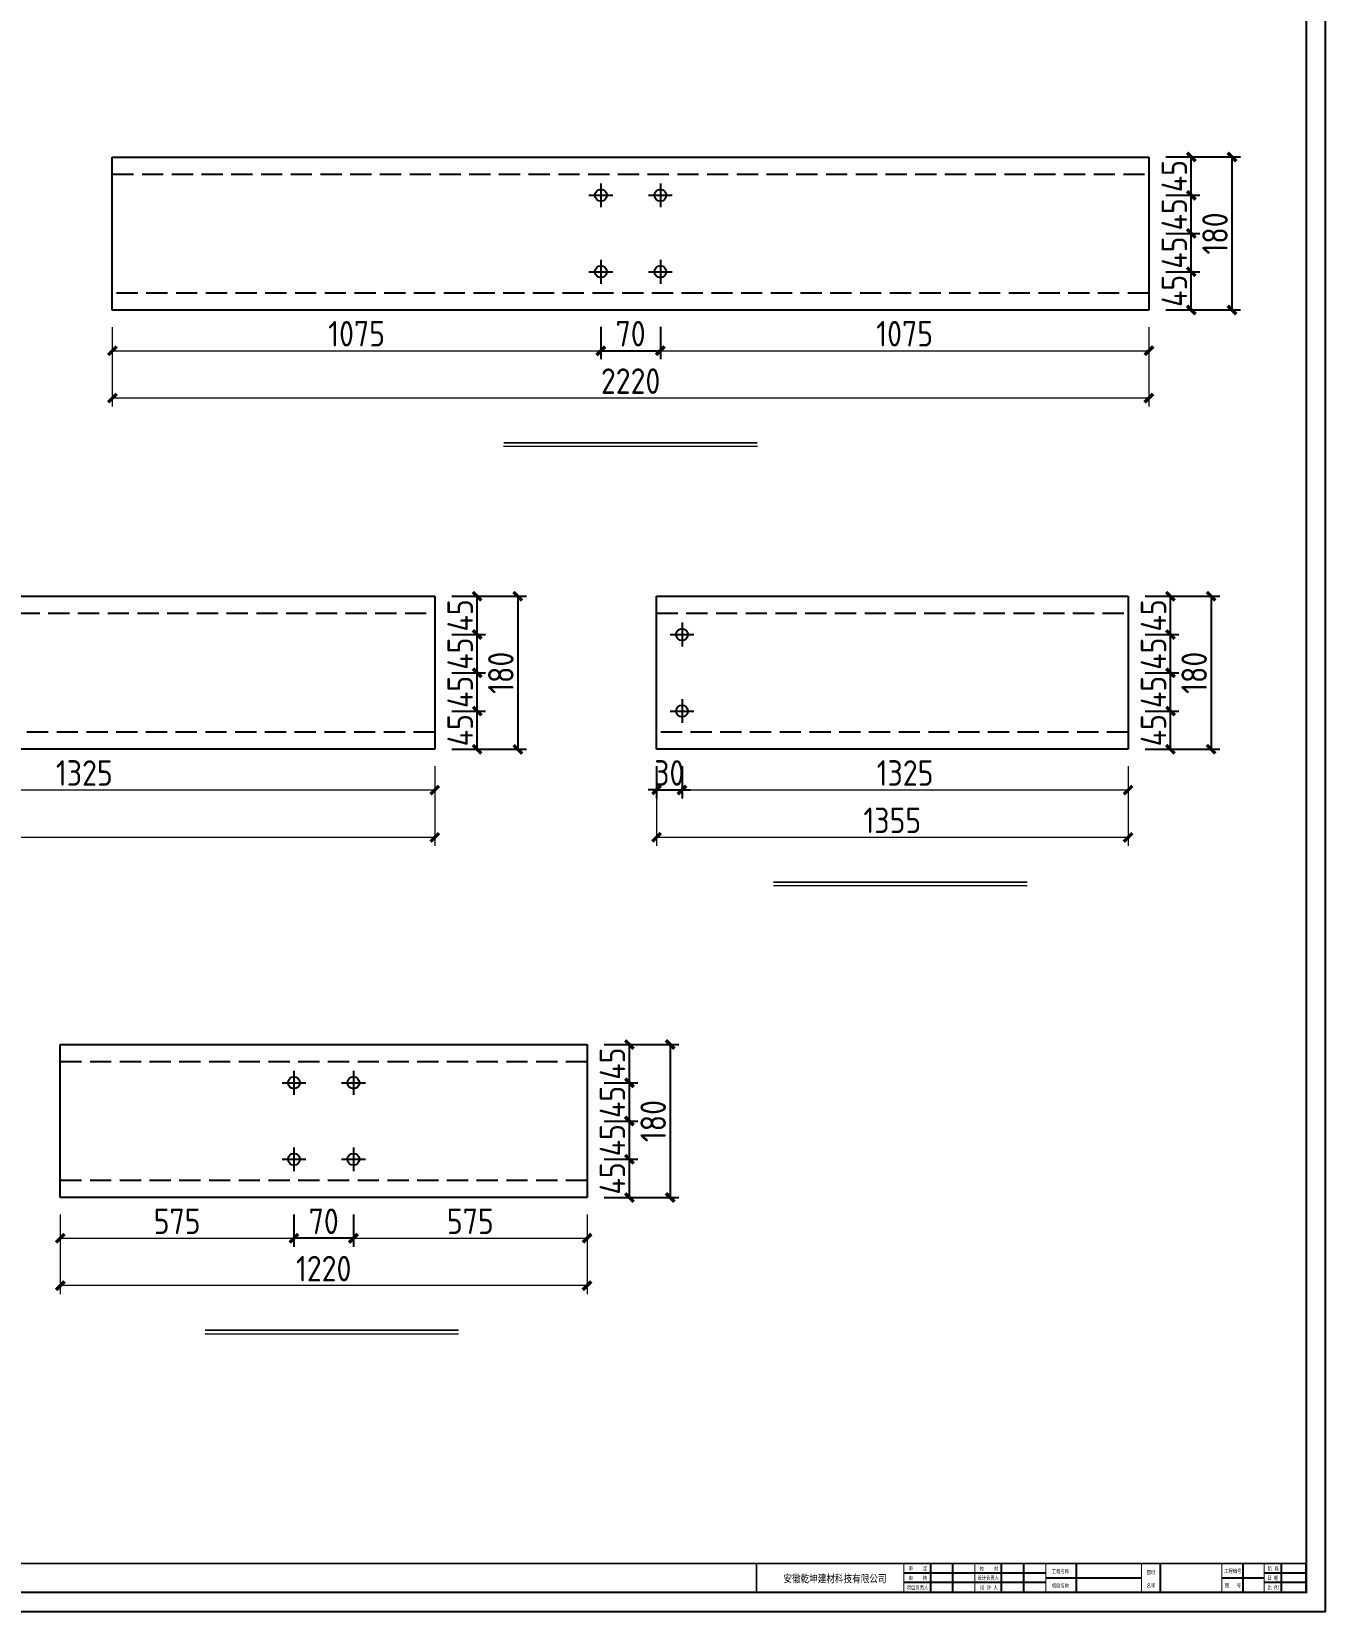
# Model space of a CAD drawing. Extents: x -196983 to 471790, y -783661 to 190401.
# Drawn here: x 328848 to 344076, y -144544 to -125960 of the extents above; entities that cross this region are included whole.
import ezdxf

# ---------------------------------------------------------------- set-up
doc = ezdxf.new("R2010")
doc.units = 0
doc.header["$LTSCALE"] = 1000
doc.header["$MEASUREMENT"] = 0
doc.linetypes.add('DASH', pattern=[0.35, 0.25, -0.1])
doc.layers.add('_TCH_MASK', color=7, linetype='Continuous')
doc.layers.add('PUB_TITLE', color=4, linetype='Continuous')
doc.styles.get("Standard").update_dxf_attribs({"font": 'gbenor.shx', "bigfont": 'gbcbig.shx'})
doc.styles.add('图框', font='')
doc.styles.get('图框').set_extended_font_data('SimSun')
doc.dimstyles.get("Standard").update_dxf_attribs({"dimscale": 100, "dimtxt": 3.5, "dimasz": 1, "dimexe": 2.5, "dimexo": 3, "dimgap": 1.5, "dimtad": 1, "dimdec": 0, "dimzin": 0, "dimdsep": 46, "dimtxsty": 'Standard', "dimblk": 'ARCHTICK', "dimcen": 0.09, "dimadec": 0, "dimazin": 0, "dimtfac": 1, "dimtdec": 0, "dimtix": 1, "dimtmove": 2, "dimatfit": 3, "dimfxl": 1, "dimtolj": 1, "dimtzin": 0, "dimarcsym": 0})

# ---------------------------------------------------------------- blocks, each defined once
blk = doc.blocks.new('_ArchTick')
at = {"color": 0, "linetype": 'ByBlock', "const_width": 0.4}
blk.add_lwpolyline([(-0.5, -0.5), (0.5, 0.5)], dxfattribs=at)
blk = doc.blocks.new('*D1339')
at = {"layer": '_TCH_MASK', "color": 0, "lineweight": -2}
for p, q in [((335548, -129435), (335548, -129814)), ((336248, -129435), (336248, -129814)), ((335548, -129714), (336248, -129714))]:
    blk.add_line(p, q, dxfattribs=at)
at = {"layer": 'Defpoints', "color": 0}
for p in [(335548, -129235), (336248, -129235), (336248, -129714)]:
    blk.add_point(p, dxfattribs=at)
at = {"layer": '_TCH_MASK', "color": 0, "lineweight": -2, "xscale": 100, "yscale": 100, "zscale": 100, "rotation": 180}
blk.add_blockref('_ArchTick', (335548, -129714), dxfattribs=at)
at = {"layer": '_TCH_MASK', "color": 0, "lineweight": -2, "xscale": 100, "yscale": 100, "zscale": 100}
blk.add_blockref('_ArchTick', (336248, -129714), dxfattribs=at)
at = {"layer": '_TCH_MASK', "color": 0, "lineweight": 15, "insert": (335898, -129514), "char_height": 300, "attachment_point": 5}
blk.add_mtext('\\A1;70', dxfattribs=at)
blk = doc.blocks.new('*D1340')
at = {"layer": '_TCH_MASK', "color": 0, "lineweight": -2}
for p, q in [((342198, -128785), (342597, -128785)), ((342497, -129235), (342497, -128785)), ((342198, -129235), (342597, -129235))]:
    blk.add_line(p, q, dxfattribs=at)
at = {"layer": 'Defpoints', "color": 0}
for p in [(341998, -128785), (342497, -128785), (341998, -129235)]:
    blk.add_point(p, dxfattribs=at)
at = {"layer": '_TCH_MASK', "color": 0, "lineweight": -2, "xscale": 100, "yscale": 100, "zscale": 100}
for p, rotation in [((342497, -128785), 90), ((342497, -129235), 270)]:
    blk.add_blockref('_ArchTick', p, dxfattribs=dict(at, rotation=rotation))
at = {"layer": '_TCH_MASK', "color": 0, "lineweight": 15, "insert": (342297, -129010), "char_height": 300, "attachment_point": 5, "rotation": 90}
blk.add_mtext('\\A1;45', dxfattribs=at)
blk = doc.blocks.new('*D1450')
at = {"layer": '_TCH_MASK', "color": 0, "lineweight": -2}
for p, q in [((342198, -128335), (342597, -128335)), ((342497, -128785), (342497, -128335)), ((342198, -128785), (342597, -128785))]:
    blk.add_line(p, q, dxfattribs=at)
at = {"layer": 'Defpoints', "color": 0}
for p in [(341998, -128335), (342497, -128335), (341998, -128785)]:
    blk.add_point(p, dxfattribs=at)
at = {"layer": '_TCH_MASK', "color": 0, "lineweight": -2, "xscale": 100, "yscale": 100, "zscale": 100}
for p, rotation in [((342497, -128335), 90), ((342497, -128785), 270)]:
    blk.add_blockref('_ArchTick', p, dxfattribs=dict(at, rotation=rotation))
at = {"layer": '_TCH_MASK', "color": 0, "lineweight": 15, "insert": (342297, -128560), "char_height": 300, "attachment_point": 5, "rotation": 90}
blk.add_mtext('\\A1;45', dxfattribs=at)
blk = doc.blocks.new('*D1451')
at = {"layer": '_TCH_MASK', "color": 0, "lineweight": -2}
for p, q in [((342198, -127885), (342597, -127885)), ((342497, -128335), (342497, -127885)), ((342198, -128335), (342597, -128335))]:
    blk.add_line(p, q, dxfattribs=at)
at = {"layer": 'Defpoints', "color": 0}
for p in [(341998, -127885), (342497, -127885), (341998, -128335)]:
    blk.add_point(p, dxfattribs=at)
at = {"layer": '_TCH_MASK', "color": 0, "lineweight": -2, "xscale": 100, "yscale": 100, "zscale": 100}
for p, rotation in [((342497, -127885), 90), ((342497, -128335), 270)]:
    blk.add_blockref('_ArchTick', p, dxfattribs=dict(at, rotation=rotation))
at = {"layer": '_TCH_MASK', "color": 0, "lineweight": 15, "insert": (342297, -128110), "char_height": 300, "attachment_point": 5, "rotation": 90}
blk.add_mtext('\\A1;45', dxfattribs=at)
blk = doc.blocks.new('*D1452')
at = {"layer": '_TCH_MASK', "color": 0, "lineweight": -2}
for p, q in [((342198, -127435), (342597, -127435)), ((342497, -127885), (342497, -127435)), ((342198, -127885), (342597, -127885))]:
    blk.add_line(p, q, dxfattribs=at)
at = {"layer": 'Defpoints', "color": 0}
for p in [(341998, -127435), (342497, -127435), (341998, -127885)]:
    blk.add_point(p, dxfattribs=at)
at = {"layer": '_TCH_MASK', "color": 0, "lineweight": -2, "xscale": 100, "yscale": 100, "zscale": 100}
for p, rotation in [((342497, -127435), 90), ((342497, -127885), 270)]:
    blk.add_blockref('_ArchTick', p, dxfattribs=dict(at, rotation=rotation))
at = {"layer": '_TCH_MASK', "color": 0, "lineweight": 15, "insert": (342297, -127660), "char_height": 300, "attachment_point": 5, "rotation": 90}
blk.add_mtext('\\A1;45', dxfattribs=at)
blk = doc.blocks.new('*D1453')
at = {"layer": '_TCH_MASK', "color": 0, "lineweight": -2}
for p, q in [((342198, -127435), (343076, -127435)), ((342976, -127435), (342976, -129235)), ((342198, -129235), (343076, -129235))]:
    blk.add_line(p, q, dxfattribs=at)
at = {"layer": 'Defpoints', "color": 0}
for p in [(341998, -127435), (341998, -129235), (342976, -129235)]:
    blk.add_point(p, dxfattribs=at)
at = {"layer": '_TCH_MASK', "color": 0, "lineweight": -2, "xscale": 100, "yscale": 100, "zscale": 100}
for p, rotation in [((342976, -127435), 90), ((342976, -129235), 270)]:
    blk.add_blockref('_ArchTick', p, dxfattribs=dict(at, rotation=rotation))
at = {"layer": '_TCH_MASK', "color": 0, "lineweight": 15, "insert": (342776, -128335), "char_height": 300, "attachment_point": 5, "rotation": 90}
blk.add_mtext('\\A1;180', dxfattribs=at)
blk = doc.blocks.new('*D1342')
at = {"layer": '_TCH_MASK', "color": 0, "lineweight": -2}
for p, q in [((333794, -133953), (334192, -133953)), ((334092, -134403), (334092, -133953)), ((333794, -134403), (334192, -134403))]:
    blk.add_line(p, q, dxfattribs=at)
at = {"layer": 'Defpoints', "color": 0}
for p in [(333594, -133953), (334092, -133953), (333594, -134403)]:
    blk.add_point(p, dxfattribs=at)
at = {"layer": '_TCH_MASK', "color": 0, "lineweight": -2, "xscale": 100, "yscale": 100, "zscale": 100}
for p, rotation in [((334092, -133953), 90), ((334092, -134403), 270)]:
    blk.add_blockref('_ArchTick', p, dxfattribs=dict(at, rotation=rotation))
at = {"layer": '_TCH_MASK', "color": 0, "lineweight": 15, "insert": (333892, -134178), "char_height": 300, "attachment_point": 5, "rotation": 90}
blk.add_mtext('\\A1;45', dxfattribs=at)
blk = doc.blocks.new('*D1454')
at = {"layer": '_TCH_MASK', "color": 0, "lineweight": -2}
for p, q in [((333794, -133503), (334192, -133503)), ((334092, -133953), (334092, -133503)), ((333794, -133953), (334192, -133953))]:
    blk.add_line(p, q, dxfattribs=at)
at = {"layer": 'Defpoints', "color": 0}
for p in [(333594, -133503), (334092, -133503), (333594, -133953)]:
    blk.add_point(p, dxfattribs=at)
at = {"layer": '_TCH_MASK', "color": 0, "lineweight": -2, "xscale": 100, "yscale": 100, "zscale": 100}
for p, rotation in [((334092, -133503), 90), ((334092, -133953), 270)]:
    blk.add_blockref('_ArchTick', p, dxfattribs=dict(at, rotation=rotation))
at = {"layer": '_TCH_MASK', "color": 0, "lineweight": 15, "insert": (333892, -133728), "char_height": 300, "attachment_point": 5, "rotation": 90}
blk.add_mtext('\\A1;45', dxfattribs=at)
blk = doc.blocks.new('*D1455')
at = {"layer": '_TCH_MASK', "color": 0, "lineweight": -2}
for p, q in [((333794, -133053), (334192, -133053)), ((334092, -133503), (334092, -133053)), ((333794, -133503), (334192, -133503))]:
    blk.add_line(p, q, dxfattribs=at)
at = {"layer": 'Defpoints', "color": 0}
for p in [(333594, -133053), (334092, -133053), (333594, -133503)]:
    blk.add_point(p, dxfattribs=at)
at = {"layer": '_TCH_MASK', "color": 0, "lineweight": -2, "xscale": 100, "yscale": 100, "zscale": 100}
for p, rotation in [((334092, -133053), 90), ((334092, -133503), 270)]:
    blk.add_blockref('_ArchTick', p, dxfattribs=dict(at, rotation=rotation))
at = {"layer": '_TCH_MASK', "color": 0, "lineweight": 15, "insert": (333892, -133278), "char_height": 300, "attachment_point": 5, "rotation": 90}
blk.add_mtext('\\A1;45', dxfattribs=at)
blk = doc.blocks.new('*D1456')
at = {"layer": '_TCH_MASK', "color": 0, "lineweight": -2}
for p, q in [((333794, -132603), (334192, -132603)), ((334092, -133053), (334092, -132603)), ((333794, -133053), (334192, -133053))]:
    blk.add_line(p, q, dxfattribs=at)
at = {"layer": 'Defpoints', "color": 0}
for p in [(333594, -132603), (334092, -132603), (333594, -133053)]:
    blk.add_point(p, dxfattribs=at)
at = {"layer": '_TCH_MASK', "color": 0, "lineweight": -2, "xscale": 100, "yscale": 100, "zscale": 100}
for p, rotation in [((334092, -132603), 90), ((334092, -133053), 270)]:
    blk.add_blockref('_ArchTick', p, dxfattribs=dict(at, rotation=rotation))
at = {"layer": '_TCH_MASK', "color": 0, "lineweight": 15, "insert": (333892, -132828), "char_height": 300, "attachment_point": 5, "rotation": 90}
blk.add_mtext('\\A1;45', dxfattribs=at)
blk = doc.blocks.new('*D1457')
at = {"layer": '_TCH_MASK', "color": 0, "lineweight": -2}
for p, q in [((333794, -132603), (334671, -132603)), ((334571, -132603), (334571, -134403)), ((333794, -134403), (334671, -134403))]:
    blk.add_line(p, q, dxfattribs=at)
at = {"layer": 'Defpoints', "color": 0}
for p in [(333594, -132603), (333594, -134403), (334571, -134403)]:
    blk.add_point(p, dxfattribs=at)
at = {"layer": '_TCH_MASK', "color": 0, "lineweight": -2, "xscale": 100, "yscale": 100, "zscale": 100}
for p, rotation in [((334571, -132603), 90), ((334571, -134403), 270)]:
    blk.add_blockref('_ArchTick', p, dxfattribs=dict(at, rotation=rotation))
at = {"layer": '_TCH_MASK', "color": 0, "lineweight": 15, "insert": (334371, -133503), "char_height": 300, "attachment_point": 5, "rotation": 90}
blk.add_mtext('\\A1;180', dxfattribs=at)
blk = doc.blocks.new('*D1277')
at = {"layer": '_TCH_MASK', "color": 0, "lineweight": -2}
for p, q in [((336203, -134603), (336203, -134981)), ((336503, -134603), (336503, -134981)), ((336203, -134881), (336103, -134881)), ((336203, -134881), (336503, -134881)), ((336503, -134881), (336603, -134881))]:
    blk.add_line(p, q, dxfattribs=at)
at = {"layer": 'Defpoints', "color": 0}
for p in [(336203, -134403), (336503, -134403), (336503, -134881)]:
    blk.add_point(p, dxfattribs=at)
at = {"layer": '_TCH_MASK', "color": 0, "lineweight": -2, "xscale": 100, "yscale": 100, "zscale": 100}
blk.add_blockref('_ArchTick', (336203, -134881), dxfattribs=at)
at = {"layer": '_TCH_MASK', "color": 0, "lineweight": -2, "xscale": 100, "yscale": 100, "zscale": 100, "rotation": 180}
blk.add_blockref('_ArchTick', (336503, -134881), dxfattribs=at)
at = {"layer": '_TCH_MASK', "color": 0, "lineweight": 15, "insert": (336353, -134681), "char_height": 300, "attachment_point": 5}
blk.add_mtext('\\A1;30', dxfattribs=at)
blk = doc.blocks.new('*D1278')
at = {"layer": '_TCH_MASK', "color": 0, "lineweight": -2}
for p, q in [((341953, -133953), (342352, -133953)), ((342252, -134403), (342252, -133953)), ((341953, -134403), (342352, -134403))]:
    blk.add_line(p, q, dxfattribs=at)
at = {"layer": 'Defpoints', "color": 0}
for p in [(341753, -133953), (342252, -133953), (341753, -134403)]:
    blk.add_point(p, dxfattribs=at)
at = {"layer": '_TCH_MASK', "color": 0, "lineweight": -2, "xscale": 100, "yscale": 100, "zscale": 100}
for p, rotation in [((342252, -133953), 90), ((342252, -134403), 270)]:
    blk.add_blockref('_ArchTick', p, dxfattribs=dict(at, rotation=rotation))
at = {"layer": '_TCH_MASK', "color": 0, "lineweight": 15, "insert": (342052, -134178), "char_height": 300, "attachment_point": 5, "rotation": 90}
blk.add_mtext('\\A1;45', dxfattribs=at)
blk = doc.blocks.new('*D1361')
at = {"layer": '_TCH_MASK', "color": 0, "lineweight": -2}
for p, q in [((341953, -133503), (342352, -133503)), ((342252, -133953), (342252, -133503)), ((341953, -133953), (342352, -133953))]:
    blk.add_line(p, q, dxfattribs=at)
at = {"layer": 'Defpoints', "color": 0}
for p in [(341753, -133503), (342252, -133503), (341753, -133953)]:
    blk.add_point(p, dxfattribs=at)
at = {"layer": '_TCH_MASK', "color": 0, "lineweight": -2, "xscale": 100, "yscale": 100, "zscale": 100}
for p, rotation in [((342252, -133503), 90), ((342252, -133953), 270)]:
    blk.add_blockref('_ArchTick', p, dxfattribs=dict(at, rotation=rotation))
at = {"layer": '_TCH_MASK', "color": 0, "lineweight": 15, "insert": (342052, -133728), "char_height": 300, "attachment_point": 5, "rotation": 90}
blk.add_mtext('\\A1;45', dxfattribs=at)
blk = doc.blocks.new('*D1362')
at = {"layer": '_TCH_MASK', "color": 0, "lineweight": -2}
for p, q in [((341953, -133053), (342352, -133053)), ((342252, -133503), (342252, -133053)), ((341953, -133503), (342352, -133503))]:
    blk.add_line(p, q, dxfattribs=at)
at = {"layer": 'Defpoints', "color": 0}
for p in [(341753, -133053), (342252, -133053), (341753, -133503)]:
    blk.add_point(p, dxfattribs=at)
at = {"layer": '_TCH_MASK', "color": 0, "lineweight": -2, "xscale": 100, "yscale": 100, "zscale": 100}
for p, rotation in [((342252, -133053), 90), ((342252, -133503), 270)]:
    blk.add_blockref('_ArchTick', p, dxfattribs=dict(at, rotation=rotation))
at = {"layer": '_TCH_MASK', "color": 0, "lineweight": 15, "insert": (342052, -133278), "char_height": 300, "attachment_point": 5, "rotation": 90}
blk.add_mtext('\\A1;45', dxfattribs=at)
blk = doc.blocks.new('*D1363')
at = {"layer": '_TCH_MASK', "color": 0, "lineweight": -2}
for p, q in [((341953, -132603), (342352, -132603)), ((342252, -133053), (342252, -132603)), ((341953, -133053), (342352, -133053))]:
    blk.add_line(p, q, dxfattribs=at)
at = {"layer": 'Defpoints', "color": 0}
for p in [(341753, -132603), (342252, -132603), (341753, -133053)]:
    blk.add_point(p, dxfattribs=at)
at = {"layer": '_TCH_MASK', "color": 0, "lineweight": -2, "xscale": 100, "yscale": 100, "zscale": 100}
for p, rotation in [((342252, -132603), 90), ((342252, -133053), 270)]:
    blk.add_blockref('_ArchTick', p, dxfattribs=dict(at, rotation=rotation))
at = {"layer": '_TCH_MASK', "color": 0, "lineweight": 15, "insert": (342052, -132828), "char_height": 300, "attachment_point": 5, "rotation": 90}
blk.add_mtext('\\A1;45', dxfattribs=at)
blk = doc.blocks.new('*D1364')
at = {"layer": '_TCH_MASK', "color": 0, "lineweight": -2}
for p, q in [((341953, -132603), (342831, -132603)), ((342731, -132603), (342731, -134403)), ((341953, -134403), (342831, -134403))]:
    blk.add_line(p, q, dxfattribs=at)
at = {"layer": 'Defpoints', "color": 0}
for p in [(341753, -132603), (341753, -134403), (342731, -134403)]:
    blk.add_point(p, dxfattribs=at)
at = {"layer": '_TCH_MASK', "color": 0, "lineweight": -2, "xscale": 100, "yscale": 100, "zscale": 100}
for p, rotation in [((342731, -132603), 90), ((342731, -134403), 270)]:
    blk.add_blockref('_ArchTick', p, dxfattribs=dict(at, rotation=rotation))
at = {"layer": '_TCH_MASK', "color": 0, "lineweight": 15, "insert": (342531, -133503), "char_height": 300, "attachment_point": 5, "rotation": 90}
blk.add_mtext('\\A1;180', dxfattribs=at)
blk = doc.blocks.new('*D1282')
at = {"layer": '_TCH_MASK', "color": 0, "lineweight": -2}
for p, q in [((335586, -139226), (335984, -139226)), ((335884, -139676), (335884, -139226)), ((335586, -139676), (335984, -139676))]:
    blk.add_line(p, q, dxfattribs=at)
at = {"layer": 'Defpoints', "color": 0}
for p in [(335386, -139226), (335884, -139226), (335386, -139676)]:
    blk.add_point(p, dxfattribs=at)
at = {"layer": '_TCH_MASK', "color": 0, "lineweight": -2, "xscale": 100, "yscale": 100, "zscale": 100}
for p, rotation in [((335884, -139226), 90), ((335884, -139676), 270)]:
    blk.add_blockref('_ArchTick', p, dxfattribs=dict(at, rotation=rotation))
at = {"layer": '_TCH_MASK', "color": 0, "lineweight": 15, "insert": (335684, -139451), "char_height": 300, "attachment_point": 5, "rotation": 90}
blk.add_mtext('\\A1;45', dxfattribs=at)
blk = doc.blocks.new('*D1369')
at = {"layer": '_TCH_MASK', "color": 0, "lineweight": -2}
for p, q in [((335586, -138776), (335984, -138776)), ((335884, -139226), (335884, -138776)), ((335586, -139226), (335984, -139226))]:
    blk.add_line(p, q, dxfattribs=at)
at = {"layer": 'Defpoints', "color": 0}
for p in [(335386, -138776), (335884, -138776), (335386, -139226)]:
    blk.add_point(p, dxfattribs=at)
at = {"layer": '_TCH_MASK', "color": 0, "lineweight": -2, "xscale": 100, "yscale": 100, "zscale": 100}
for p, rotation in [((335884, -138776), 90), ((335884, -139226), 270)]:
    blk.add_blockref('_ArchTick', p, dxfattribs=dict(at, rotation=rotation))
at = {"layer": '_TCH_MASK', "color": 0, "lineweight": 15, "insert": (335684, -139001), "char_height": 300, "attachment_point": 5, "rotation": 90}
blk.add_mtext('\\A1;45', dxfattribs=at)
blk = doc.blocks.new('*D1370')
at = {"layer": '_TCH_MASK', "color": 0, "lineweight": -2}
for p, q in [((335586, -138326), (335984, -138326)), ((335884, -138776), (335884, -138326)), ((335586, -138776), (335984, -138776))]:
    blk.add_line(p, q, dxfattribs=at)
at = {"layer": 'Defpoints', "color": 0}
for p in [(335386, -138326), (335884, -138326), (335386, -138776)]:
    blk.add_point(p, dxfattribs=at)
at = {"layer": '_TCH_MASK', "color": 0, "lineweight": -2, "xscale": 100, "yscale": 100, "zscale": 100}
for p, rotation in [((335884, -138326), 90), ((335884, -138776), 270)]:
    blk.add_blockref('_ArchTick', p, dxfattribs=dict(at, rotation=rotation))
at = {"layer": '_TCH_MASK', "color": 0, "lineweight": 15, "insert": (335684, -138551), "char_height": 300, "attachment_point": 5, "rotation": 90}
blk.add_mtext('\\A1;45', dxfattribs=at)
blk = doc.blocks.new('*D1371')
at = {"layer": '_TCH_MASK', "color": 0, "lineweight": -2}
for p, q in [((335586, -137876), (335984, -137876)), ((335884, -138326), (335884, -137876)), ((335586, -138326), (335984, -138326))]:
    blk.add_line(p, q, dxfattribs=at)
at = {"layer": 'Defpoints', "color": 0}
for p in [(335386, -137876), (335884, -137876), (335386, -138326)]:
    blk.add_point(p, dxfattribs=at)
at = {"layer": '_TCH_MASK', "color": 0, "lineweight": -2, "xscale": 100, "yscale": 100, "zscale": 100}
for p, rotation in [((335884, -137876), 90), ((335884, -138326), 270)]:
    blk.add_blockref('_ArchTick', p, dxfattribs=dict(at, rotation=rotation))
at = {"layer": '_TCH_MASK', "color": 0, "lineweight": 15, "insert": (335684, -138101), "char_height": 300, "attachment_point": 5, "rotation": 90}
blk.add_mtext('\\A1;45', dxfattribs=at)
blk = doc.blocks.new('*D1372')
at = {"layer": '_TCH_MASK', "color": 0, "lineweight": -2}
for p, q in [((335586, -137876), (336464, -137876)), ((336364, -137876), (336364, -139676)), ((335586, -139676), (336464, -139676))]:
    blk.add_line(p, q, dxfattribs=at)
at = {"layer": 'Defpoints', "color": 0}
for p in [(335386, -137876), (335386, -139676), (336364, -139676)]:
    blk.add_point(p, dxfattribs=at)
at = {"layer": '_TCH_MASK', "color": 0, "lineweight": -2, "xscale": 100, "yscale": 100, "zscale": 100}
for p, rotation in [((336364, -137876), 90), ((336364, -139676), 270)]:
    blk.add_blockref('_ArchTick', p, dxfattribs=dict(at, rotation=rotation))
at = {"layer": '_TCH_MASK', "color": 0, "lineweight": 15, "insert": (336164, -138776), "char_height": 300, "attachment_point": 5, "rotation": 90}
blk.add_mtext('\\A1;180', dxfattribs=at)
blk = doc.blocks.new('*D1283')
at = {"layer": '_TCH_MASK', "color": 0, "lineweight": -2}
for p, q in [((331936, -139876), (331936, -140255)), ((332636, -139876), (332636, -140255)), ((332636, -140155), (331936, -140155))]:
    blk.add_line(p, q, dxfattribs=at)
at = {"layer": 'Defpoints', "color": 0}
for p in [(331936, -139676), (332636, -139676), (331936, -140155)]:
    blk.add_point(p, dxfattribs=at)
at = {"layer": '_TCH_MASK', "color": 0, "lineweight": -2, "xscale": 100, "yscale": 100, "zscale": 100, "rotation": 180}
blk.add_blockref('_ArchTick', (331936, -140155), dxfattribs=at)
at = {"layer": '_TCH_MASK', "color": 0, "lineweight": -2, "xscale": 100, "yscale": 100, "zscale": 100}
blk.add_blockref('_ArchTick', (332636, -140155), dxfattribs=at)
at = {"layer": '_TCH_MASK', "color": 0, "lineweight": 15, "insert": (332286, -139955), "char_height": 300, "attachment_point": 5}
blk.add_mtext('\\A1;70', dxfattribs=at)
blk = doc.blocks.new('新块')
for p, q in [((-8240, 400), (-8240, 1000)), ((-7780, 400), (-7780, 1000)), ((-6760, 400), (-6760, 1000)), ((-6300, 400), (-6300, 1000)), ((-5200, 400), (-5200, 1000)), ((-3440, 400), (-3440, 1000)), ((-1720, 400), (-1720, 1000)), ((-920, 400), (-920, 1000)), ((-400, 400), (-400, 1000)), ((-5840, 800), (-8800, 800)), ((-5840, 700), (-3840, 700)), ((-2160, 700), (-1280, 700)), ((-400, 800), (-1280, 800)), ((-5840, 600), (-8800, 600)), ((-400, 600), (-1280, 600))]:
    blk.add_line(p, q)
for points, const_width in [([(-11880, 400), (-11880, 1000), (-400, 1000)], 32), ([(-8800, 400), (-8800, 1000)], 20), ([(-7320, 400), (-7320, 1000)], 20), ([(-5840, 400), (-5840, 1000)], 20), ([(-3840, 400), (-3840, 1000)], 20), ([(-2160, 400), (-2160, 1000)], 20), ([(-1280, 400), (-1280, 1000)], 20)]:
    blk.add_lwpolyline(points, dxfattribs=dict(const_width=const_width))
at = {"layer": 'PUB_TITLE'}
blk.add_lwpolyline([(-47560, 0), (0, 0), (0, 33640), (-47560, 33640)], close=True, dxfattribs=at)
at = {"layer": 'PUB_TITLE', "const_width": 40}
blk.add_lwpolyline([(-46560, 400), (-400, 400), (-400, 33240), (-46560, 33240)], close=True, dxfattribs=at)
at = {"layer": 'PUB_TITLE', "const_width": 32}
blk.add_lwpolyline([(-400, 1000), (-46560, 1000)], dxfattribs=at)
at = {"style": '图框', "width": 0.8}
for s, height, p in [('安徽乾坤建材科技有限公司', 160, (-11315, 604)), ('审    核', 80, (-8702, 659)), ('审    定', 80, (-8701, 854)), ('设计负责人', 80, (-7265, 659)), ('校    对', 80, (-7217, 851)), ('工程名称', 80, (-5712, 794)), ('图纸', 80, (-3732, 778)), ('工程编号', 80, (-2112, 803)), ('阶 段', 80, (-1205, 851)), ('日 期', 80, (-1212, 659)), ('项目负责人', 80, (-8739, 457)), ('设 计 人', 80, (-7213, 457)), ('项目名称', 80, (-5712, 494)), ('名称', 80, (-3732, 498)), ('图   号', 80, (-2098, 504)), ('比 例', 80, (-1211, 457))]:
    blk.add_text(s, height=height, dxfattribs=at).set_placement(p)
for tag, p in [('审定人', (-8147, 838)), ('审核人', (-8147, 641)), ('设计负责人', (-6745, 649)), ('校对', (-6621, 837)), ('工程名称', (-5026, 781)), ('图名', (-3347, 649)), ('日期', (-905, 632)), ('阶段', (-810, 832)), ('项目负责人', (-8228, 444)), ('设计人', (-6659, 447)), ('项目名称', (-5026, 479)), ('图号', (-1657, 502)), ('比例', (-810, 446))]:
    blk.add_attdef(tag, p, '', height=120)

msp = doc.modelspace()

# ---------------------------------------------------------------- linework, layer by layer
at = {"color": 3}
for p, q in [((329798.2, -127435.5), (341998.2, -127435.5)), ((329798.2, -129235.5), (329798.2, -127435.5)), ((341998.2, -127435.5), (341998.2, -129235.5)), ((341998.2, -129235.5), (329798.2, -129235.5)), ((318893.6, -132602.6), (333593.6, -132602.6)), ((333593.6, -132602.6), (333593.6, -134402.6)), ((336203.1, -132602.6), (341753.1, -132602.6)), ((336203.1, -134402.6), (336203.1, -132602.6)), ((341753.1, -132602.6), (341753.1, -134402.6)), ((333593.6, -134402.6), (318893.6, -134402.6)), ((341753.1, -134402.6), (336203.1, -134402.6)), ((329186, -137875.9), (335386, -137875.9)), ((329186, -139675.9), (329186, -137875.9)), ((335386, -137875.9), (335386, -139675.9)), ((335386, -139675.9), (329186, -139675.9))]:
    msp.add_line(p, q, dxfattribs=at)
at = {"color": 3, "linetype": 'DASH'}
for p, q in [((329798.2, -127635.5), (341998.2, -127635.5)), ((341998.2, -129035.5), (329798.2, -129035.5)), ((318893.6, -132802.6), (333593.6, -132802.6)), ((336203.1, -132802.6), (341753.1, -132802.6)), ((333593.6, -134202.6), (318893.6, -134202.6)), ((341753.1, -134202.6), (336203.1, -134202.6)), ((329186, -138075.9), (335386, -138075.9)), ((335386, -139475.9), (329186, -139475.9))]:
    msp.add_line(p, q, dxfattribs=at)
at = {"color": 1}
for p, q in [((335548.2, -127745.5), (335548.2, -128025.5)), ((336248.2, -127745.5), (336248.2, -128025.5)), ((335408.2, -127885.5), (335688.2, -127885.5)), ((336108.2, -127885.5), (336388.2, -127885.5)), ((335408.2, -128785.5), (335688.2, -128785.5)), ((335548.2, -128645.5), (335548.2, -128925.5)), ((336108.2, -128785.5), (336388.2, -128785.5)), ((336248.2, -128645.5), (336248.2, -128925.5)), ((336363.1, -133052.6), (336643.1, -133052.6)), ((336503.1, -132912.6), (336503.1, -133192.6)), ((336363.1, -133952.6), (336643.1, -133952.6)), ((336503.1, -133812.6), (336503.1, -134092.6)), ((331936, -138185.9), (331936, -138465.9)), ((332636, -138185.9), (332636, -138465.9)), ((331796, -138325.9), (332076, -138325.9)), ((332496, -138325.9), (332776, -138325.9)), ((331936, -139085.9), (331936, -139365.9)), ((332636, -139085.9), (332636, -139365.9)), ((331796, -139225.9), (332076, -139225.9)), ((332496, -139225.9), (332776, -139225.9))]:
    msp.add_line(p, q, dxfattribs=at)
for centre in [(335548.2, -127885.5), (336248.2, -127885.5), (335548.2, -128785.5), (336248.2, -128785.5), (336503.1, -133052.6), (336503.1, -133952.6), (331936, -138325.9), (332636, -138325.9), (331936, -139225.9), (332636, -139225.9)]:
    msp.add_circle(centre, 70, dxfattribs=at)
at = {"layer": '_TCH_MASK', "lineweight": 15}
for p, q in [((329798.2, -129435.5), (329798.2, -130371.5)), ((329798.2, -129435.5), (329798.2, -129814.4)), ((335548.2, -129435.5), (335548.2, -129814.4)), ((336248.2, -129435.5), (336248.2, -129814.4)), ((341998.2, -129435.5), (341998.2, -130371.5)), ((341998.2, -129435.5), (341998.2, -129814.4)), ((329798.2, -129714.4), (335548.2, -129714.4)), ((336248.2, -129714.4), (341998.2, -129714.4)), ((341998.2, -130271.5), (329798.2, -130271.5)), ((337390.4, -130842.3), (334403.2, -130842.3)), ((333593.6, -134602.6), (333593.6, -135538.6)), ((333593.6, -134602.6), (333593.6, -134981.5)), ((336203.1, -134602.6), (336203.1, -135538.6)), ((336503.1, -134602.6), (336503.1, -134981.5)), ((341753.1, -134602.6), (341753.1, -134981.5)), ((341753.1, -134602.6), (341753.1, -135538.6)), ((325343.6, -134881.5), (333593.6, -134881.5)), ((336503.1, -134881.5), (341753.1, -134881.5)), ((333593.6, -135438.6), (318893.6, -135438.6)), ((341753.1, -135438.6), (336203.1, -135438.6)), ((340566.3, -136009.4), (337579.1, -136009.4)), ((329186, -139875.9), (329186, -140812)), ((329186, -139875.9), (329186, -140254.8)), ((331936, -139875.9), (331936, -140254.8)), ((332636, -139875.9), (332636, -140254.8)), ((335386, -139875.9), (335386, -140254.8)), ((335386, -139875.9), (335386, -140812)), ((329186, -140154.8), (331936, -140154.8)), ((332636, -140154.8), (335386, -140154.8)), ((335386, -140712), (329186, -140712)), ((333874.3, -141282.8), (330887.1, -141282.8))]:
    msp.add_line(p, q, dxfattribs=at)
at = {"layer": '_TCH_MASK', "lineweight": 15, "const_width": 20}
for points in [[(334403.2, -130797), (337390.4, -130797)], [(337579.1, -135964.1), (340566.3, -135964.1)], [(330887.1, -141237.4), (333874.3, -141237.4)]]:
    msp.add_lwpolyline(points, dxfattribs=at)

# ---------------------------------------------------------------- block references
at = {"layer": '_TCH_MASK', "color": 0, "lineweight": 15, "xscale": 0.5637161763734184, "yscale": 0.5637161763588665, "zscale": 0.5637161763684475}
msp.add_blockref('新块', (344075.6, -144544.2), dxfattribs=at)
at = {"layer": '_TCH_MASK', "lineweight": 15, "xscale": 100, "yscale": 100, "zscale": 100, "rotation": 180}
for p in [(329798.2, -129714.4), (336248.2, -129714.4), (329798.2, -130271.5), (336503.1, -134881.5), (336203.1, -135438.6), (329186, -140154.8), (332636, -140154.8), (329186, -140712)]:
    msp.add_blockref('_ArchTick', p, dxfattribs=at)
at = {"layer": '_TCH_MASK', "lineweight": 15, "xscale": 100, "yscale": 100, "zscale": 100}
for p in [(335548.2, -129714.4), (341998.2, -129714.4), (341998.2, -130271.5), (333593.6, -134881.5), (341753.1, -134881.5), (333593.6, -135438.6), (341753.1, -135438.6), (331936, -140154.8), (335386, -140154.8), (335386, -140712)]:
    msp.add_blockref('_ArchTick', p, dxfattribs=at)

# ---------------------------------------------------------------- texts
at = {"layer": '_TCH_MASK', "lineweight": 15, "char_height": 300, "attachment_point": 5}
for s, insert in [('\\A1;1075', (332673.2, -129514.4)), ('\\A1;1075', (339123.2, -129514.4)), ('\\A1;2220', (335898.2, -130071.5)), ('\\A1;1325', (329468.6, -134681.5)), ('\\A1;1325', (339128.1, -134681.5)), ('\\A1;1355', (338978.1, -135238.6)), ('\\A1;575', (330561, -139954.8)), ('\\A1;575', (334011, -139954.8)), ('\\A1;1220', (332286, -140512))]:
    msp.add_mtext(s, dxfattribs=dict(at, insert=insert))

# ---------------------------------------------------------------- dimensions: what is measured, and where the dimension line sits
at = {"layer": '_TCH_MASK', "lineweight": 15}
for base, p1, p2, picture, middle in [((342496.6, -127435.5), (341998.2, -127885.5), (341998.2, -127435.5), '*D1452', (342296.6, -127660.5)), ((342975.8, -129235.5), (341998.2, -127435.5), (341998.2, -129235.5), '*D1453', (342775.8, -128335.5)), ((342496.6, -127885.5), (341998.2, -128335.5), (341998.2, -127885.5), '*D1451', (342296.6, -128110.5)), ((342496.6, -128335.5), (341998.2, -128785.5), (341998.2, -128335.5), '*D1450', (342296.6, -128560.5)), ((342496.6, -128785.5), (341998.2, -129235.5), (341998.2, -128785.5), '*D1340', (342296.6, -129010.5)), ((334092.1, -132602.6), (333593.6, -133052.6), (333593.6, -132602.6), '*D1456', (333892.1, -132827.6)), ((334571.2, -134402.6), (333593.6, -132602.6), (333593.6, -134402.6), '*D1457', (334371.2, -133502.6)), ((342251.5, -132602.6), (341753.1, -133052.6), (341753.1, -132602.6), '*D1363', (342051.5, -132827.6)), ((342730.7, -134402.6), (341753.1, -132602.6), (341753.1, -134402.6), '*D1364', (342530.7, -133502.6)), ((334092.1, -133052.6), (333593.6, -133502.6), (333593.6, -133052.6), '*D1455', (333892.1, -133277.6)), ((342251.5, -133052.6), (341753.1, -133502.6), (341753.1, -133052.6), '*D1362', (342051.5, -133277.6)), ((334092.1, -133502.6), (333593.6, -133952.6), (333593.6, -133502.6), '*D1454', (333892.1, -133727.6)), ((342251.5, -133502.6), (341753.1, -133952.6), (341753.1, -133502.6), '*D1361', (342051.5, -133727.6)), ((334092.1, -133952.6), (333593.6, -134402.6), (333593.6, -133952.6), '*D1342', (333892.1, -134177.6)), ((342251.5, -133952.6), (341753.1, -134402.6), (341753.1, -133952.6), '*D1278', (342051.5, -134177.6)), ((335884.4, -137875.9), (335386, -138325.9), (335386, -137875.9), '*D1371', (335684.4, -138100.9)), ((336363.6, -139675.9), (335386, -137875.9), (335386, -139675.9), '*D1372', (336163.6, -138775.9)), ((335884.4, -138325.9), (335386, -138775.9), (335386, -138325.9), '*D1370', (335684.4, -138550.9)), ((335884.4, -138775.9), (335386, -139225.9), (335386, -138775.9), '*D1369', (335684.4, -139000.9)), ((335884.4, -139225.9), (335386, -139675.9), (335386, -139225.9), '*D1282', (335684.4, -139450.9))]:
    dim = msp.add_linear_dim(base=base, p1=p1, p2=p2, angle=90, dimstyle='Standard', override={"dimtxt": 3, "dimexe": 1, "dimexo": 2, "dimgap": 0.5, "dimlfac": 0.1}, dxfattribs=at)
    dim.commit()
    dim.dimension.update_dxf_attribs({"geometry": picture, "text_midpoint": middle})
for base, p1, p2, picture, middle in [((336248.2, -129714.4), (335548.2, -129235.5), (336248.2, -129235.5), '*D1339', (335898.2, -129514.4)), ((336503.1, -134881.5), (336203.1, -134402.6), (336503.1, -134402.6), '*D1277', (336353.1, -134681.5)), ((331936, -140154.8), (332636, -139675.9), (331936, -139675.9), '*D1283', (332286, -139954.8))]:
    dim = msp.add_linear_dim(base=base, p1=p1, p2=p2, dimstyle='Standard', override={"dimtxt": 3, "dimexe": 1, "dimexo": 2, "dimgap": 0.5, "dimlfac": 0.1}, dxfattribs=at)
    dim.commit()
    dim.dimension.update_dxf_attribs({"geometry": picture, "text_midpoint": middle})

doc.saveas('drawing.dxf')
